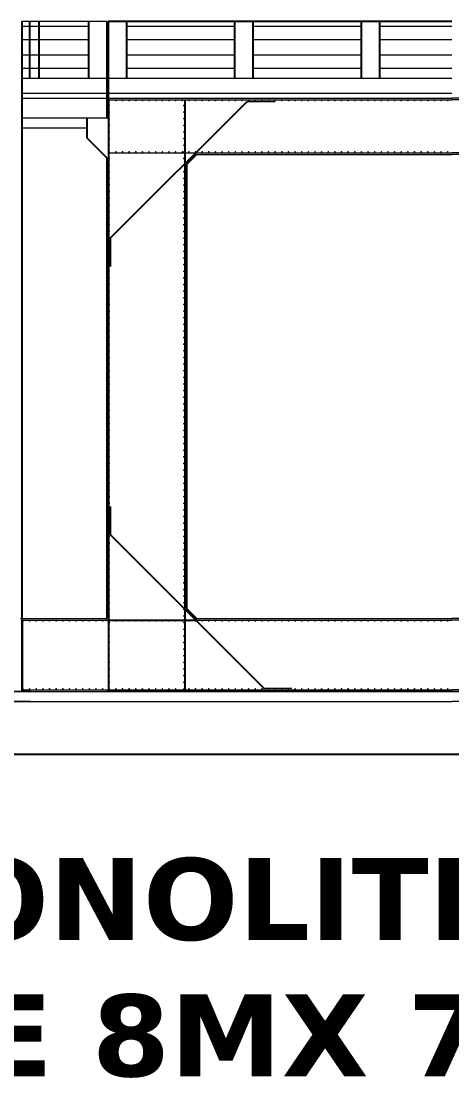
# Model space of a CAD drawing. Header units: millimetres. Extents: x -237855 to 12979, y -14991 to 144223.
# Drawn here: x -3836 to 2654, y 128283 to 144223 of the extents above; entities that cross this region are included whole.
import ezdxf

# ---------------------------------------------------------------- set-up
doc = ezdxf.new("R2010")
doc.units = ezdxf.units.MM
doc.header["$MEASUREMENT"] = 0
doc.layers.add('S TEXT', color=7, linetype='Continuous', lineweight=20)
doc.styles.get("Standard").update_dxf_attribs({"font": 'dutchb.ttf'})
doc.dimstyles.new('ISO-25', dxfattribs={"dimtxt": 1000, "dimasz": 1000, "dimexe": 1.25, "dimexo": 0.625, "dimtad": 0, "dimtxsty": 'Standard', "dimcen": 75, "dimadec": 0, "dimazin": 0, "dimtfac": 1, "dimtmove": 0, "dimatfit": 2, "dimfxl": 0, "dimarcsym": 0})

# ---------------------------------------------------------------- blocks, each defined once
blk = doc.blocks.new('*D19')
at = {"color": 0, "lineweight": -2}
for p, q in [((9154, 134627), (9154, 133162)), ((-29846, 133527), (-29846, 133162)), ((-28846, 133163), (-12128, 133163)), ((8154, 133163), (-8565, 133163))]:
    blk.add_line(p, q, dxfattribs=at)
at = {"color": 0}
for points in [[(-28846, 133330), (-28846, 132996), (-29846, 133163)], [(8154, 133330), (8154, 132996), (9154, 133163)]]:
    blk.add_solid(points, dxfattribs=at)
at = {"layer": 'Defpoints', "color": 0}
for p in [(9154, 134627), (-29846, 133527), (9154, 133163)]:
    blk.add_point(p, dxfattribs=at)
at = {"color": 0, "insert": (-10346, 133163), "char_height": 1000, "attachment_point": 5}
blk.add_mtext('39000', dxfattribs=at)

msp = doc.modelspace()

# ---------------------------------------------------------------- linework, layer by layer
for p, q in [((-3826.35978, 144222.84854), (-3826.35988, 134112.84854)), ((-3708.85978, 144222.84854), (-3708.85979, 143362.84854)), ((-3571.35978, 144222.84854), (-3571.35979, 143362.84854)), ((-2821.35978, 144222.84854), (-2821.35979, 143362.84854)), ((-2546.35978, 144222.84854), (-2546.35979, 142762.84854)), ((-2526.35978, 144222.84854), (-2526.35979, 142762.84854)), ((-2526.35978, 144222.84854), (2653.64022, 144222.84854)), ((-2251.35978, 144222.84854), (-2251.35979, 143362.84854)), ((-619.35978, 144222.84852), (-619.35979, 143362.84853)), ((-344.35978, 144222.84852), (-344.35979, 143362.84852)), ((1287.64022, 144222.8485), (1287.64021, 143362.84851)), ((1562.64022, 144222.8485), (1562.64021, 143362.8485)), ((-2521.35979, 143025.34854), (-2521.35988, 134137.84854)), ((-2496.35981, 140948.20388), (-431.71513, 143012.84854)), ((-1371.35979, 143037.84854), (-1371.35988, 134137.84854)), ((-2846.35979, 142762.84854), (-2846.3598, 142462.84854)), ((-2846.3598, 142462.84854), (-2546.3598, 142162.84854)), ((-1346.3598, 142062.84854), (-1196.3598, 142212.84854)), ((-2546.3598, 142162.84854), (-2546.35987, 135212.84854)), ((-1346.3598, 142062.84854), (-1346.35987, 135362.84854)), ((-2496.35981, 140948.20388), (-2496.35982, 140523.93981)), ((-2496.35985, 136901.75727), (-2496.35986, 136477.4932)), ((-2496.35986, 136477.4932), (-181.71522, 134162.84854)), ((-1346.35987, 135362.84854), (-1196.35987, 135212.84854)), ((-3821.35987, 135175.34854), (-3821.35988, 134150.34854)), ((-2546.35987, 135187.84854), (-1196.35987, 135187.84854))]:
    msp.add_line(p, q)
at = {"const_width": 12.5}
for points in [[(-2515.10979, 143025.34854, 1), (-2502.60979, 143025.34854, 1)], [(-2415.10979, 143025.34854, 1), (-2402.60979, 143025.34854, 1)], [(-2315.10979, 143025.34854, 1), (-2302.60979, 143025.34854, 1)], [(-2215.10979, 143025.34854, 1), (-2202.60979, 143025.34854, 1)], [(-2115.10979, 143025.34854, 1), (-2102.60979, 143025.34854, 1)], [(-2015.10979, 143025.34854, 1), (-2002.60979, 143025.34854, 1)], [(-1915.10979, 143025.34854, 1), (-1902.60979, 143025.34854, 1)], [(-1815.10979, 143025.34854, 1), (-1802.60979, 143025.34854, 1)], [(-1715.10979, 143025.34854, 1), (-1702.60979, 143025.34854, 1)], [(-1615.10979, 143025.34854, 1), (-1602.60979, 143025.34854, 1)], [(-1515.10979, 143025.34854, 1), (-1502.60979, 143025.34854, 1)], [(-1415.10979, 143025.34854, 1), (-1402.60979, 143025.34854, 1)], [(-1315.10979, 143025.34854, 1), (-1302.60979, 143025.34854, 1)], [(-1215.10979, 143025.34854, 1), (-1202.60979, 143025.34854, 1)], [(-1115.10979, 143025.34854, 1), (-1102.60979, 143025.34854, 1)], [(-1015.10979, 143025.34854, 1), (-1002.60979, 143025.34854, 1)], [(-915.10979, 143025.34854, 1), (-902.60979, 143025.34854, 1)], [(-815.10979, 143025.34854, 1), (-802.60979, 143025.34854, 1)], [(-715.10979, 143025.34854, 1), (-702.60979, 143025.34854, 1)], [(-615.10979, 143025.34854, 1), (-602.60979, 143025.34854, 1)], [(-515.10979, 143025.34854, 1), (-502.60979, 143025.34854, 1)], [(-415.10979, 143025.34854, 1), (-402.60979, 143025.34854, 1)], [(-315.10979, 143025.34854, 1), (-302.60979, 143025.34854, 1)], [(-215.10979, 143025.34854, 1), (-202.60979, 143025.34854, 1)], [(-115.10979, 143025.34854, 1), (-102.60979, 143025.34854, 1)], [(-15.10979, 143025.34854, 1), (-2.60979, 143025.34854, 1)], [(84.89021, 143025.34854, 1), (97.39021, 143025.34854, 1)], [(184.89021, 143025.34854, 1), (197.39021, 143025.34854, 1)], [(284.89021, 143025.34854, 1), (297.39021, 143025.34854, 1)], [(384.89021, 143025.34854, 1), (397.39021, 143025.34854, 1)], [(484.89021, 143025.34854, 1), (497.39021, 143025.34854, 1)], [(584.89021, 143025.34854, 1), (597.39021, 143025.34854, 1)], [(684.89021, 143025.34854, 1), (697.39021, 143025.34854, 1)], [(784.89021, 143025.34854, 1), (797.39021, 143025.34854, 1)], [(884.89021, 143025.34854, 1), (897.39021, 143025.34854, 1)], [(984.89021, 143025.34854, 1), (997.39021, 143025.34854, 1)], [(1084.89021, 143025.34854, 1), (1097.39021, 143025.34854, 1)], [(1184.89021, 143025.34854, 1), (1197.39021, 143025.34854, 1)], [(1284.89021, 143025.34854, 1), (1297.39021, 143025.34854, 1)], [(1384.89021, 143025.34854, 1), (1397.39021, 143025.34854, 1)], [(1484.89021, 143025.34854, 1), (1497.39021, 143025.34854, 1)], [(1584.89021, 143025.34854, 1), (1597.39021, 143025.34854, 1)], [(1684.89021, 143025.34854, 1), (1697.39021, 143025.34854, 1)], [(1784.89021, 143025.34854, 1), (1797.39021, 143025.34854, 1)], [(1884.89021, 143025.34854, 1), (1897.39021, 143025.34854, 1)], [(1984.89021, 143025.34854, 1), (1997.39021, 143025.34854, 1)], [(2084.89021, 143025.34854, 1), (2097.39021, 143025.34854, 1)], [(2184.89021, 143025.34854, 1), (2197.39021, 143025.34854, 1)], [(2284.89021, 143025.34854, 1), (2297.39021, 143025.34854, 1)], [(2384.89021, 143025.34854, 1), (2397.39021, 143025.34854, 1)], [(2484.89021, 143025.34854, 1), (2497.39021, 143025.34854, 1)], [(2584.89021, 143025.34854, 1), (2597.39021, 143025.34854, 1)], [(-2515.10988, 142950.34854, 1), (-2502.60988, 142950.34854, 1)], [(-2515.10988, 142850.34854, 1), (-2502.60988, 142850.34854, 1)], [(-1390.10988, 142950.34854, 1), (-1377.60988, 142950.34854, 1)], [(-1390.10988, 142850.34854, 1), (-1377.60988, 142850.34854, 1)], [(-2515.10988, 142750.34854, 1), (-2502.60988, 142750.34854, 1)], [(-2515.10988, 142650.34854, 1), (-2502.60988, 142650.34854, 1)], [(-1390.10988, 142750.34854, 1), (-1377.60988, 142750.34854, 1)], [(-1390.10988, 142650.34854, 1), (-1377.60988, 142650.34854, 1)], [(-2515.10988, 142550.34854, 1), (-2502.60988, 142550.34854, 1)], [(-1390.10988, 142550.34854, 1), (-1377.60988, 142550.34854, 1)], [(-2515.10988, 142450.34854, 1), (-2502.60988, 142450.34854, 1)], [(-2515.10988, 142350.34854, 1), (-2502.60988, 142350.34854, 1)], [(-1390.10988, 142450.34854, 1), (-1377.60988, 142450.34854, 1)], [(-1390.10988, 142350.34854, 1), (-1377.60988, 142350.34854, 1)], [(-2515.10988, 142250.34854, 1), (-2502.60988, 142250.34854, 1)], [(-2515.1098, 142250.34854, 1), (-2502.6098, 142250.34854, 1)], [(-2415.10988, 142250.34854, 1), (-2402.60988, 142250.34854, 1)], [(-2315.10988, 142250.34854, 1), (-2302.60988, 142250.34854, 1)], [(-2215.10988, 142250.34854, 1), (-2202.60988, 142250.34854, 1)], [(-2115.10988, 142250.34854, 1), (-2102.60988, 142250.34854, 1)], [(-2015.10988, 142250.34854, 1), (-2002.60988, 142250.34854, 1)], [(-1915.10988, 142250.34854, 1), (-1902.60988, 142250.34854, 1)], [(-1815.10988, 142250.34854, 1), (-1802.60988, 142250.34854, 1)], [(-1715.10988, 142250.34854, 1), (-1702.60988, 142250.34854, 1)], [(-1615.10988, 142250.34854, 1), (-1602.60988, 142250.34854, 1)], [(-1515.10988, 142250.34854, 1), (-1502.60988, 142250.34854, 1)], [(-1415.10988, 142250.34854, 1), (-1402.60988, 142250.34854, 1)], [(-1390.10988, 142250.34854, 1), (-1377.60988, 142250.34854, 1)], [(-1315.10988, 142250.34854, 1), (-1302.60988, 142250.34854, 1)], [(-1215.10988, 142250.34854, 1), (-1202.60988, 142250.34854, 1)], [(-1115.10988, 142250.34854, 1), (-1102.60988, 142250.34854, 1)], [(-1015.10988, 142250.34854, 1), (-1002.60988, 142250.34854, 1)], [(-915.10988, 142250.34854, 1), (-902.60988, 142250.34854, 1)], [(-815.10988, 142250.34854, 1), (-802.60988, 142250.34854, 1)], [(-715.10988, 142250.34854, 1), (-702.60988, 142250.34854, 1)], [(-615.10988, 142250.34854, 1), (-602.60988, 142250.34854, 1)], [(-515.10988, 142250.34854, 1), (-502.60988, 142250.34854, 1)], [(-415.10988, 142250.34854, 1), (-402.60988, 142250.34854, 1)], [(-315.10988, 142250.34854, 1), (-302.60988, 142250.34854, 1)], [(-215.10988, 142250.34854, 1), (-202.60988, 142250.34854, 1)], [(-115.10988, 142250.34854, 1), (-102.60988, 142250.34854, 1)], [(-15.10988, 142250.34854, 1), (-2.60988, 142250.34854, 1)], [(84.89012, 142250.34854, 1), (97.39012, 142250.34854, 1)], [(184.89012, 142250.34854, 1), (197.39012, 142250.34854, 1)], [(284.89012, 142250.34854, 1), (297.39012, 142250.34854, 1)], [(384.89012, 142250.34854, 1), (397.39012, 142250.34854, 1)], [(484.89012, 142250.34854, 1), (497.39012, 142250.34854, 1)], [(584.89012, 142250.34854, 1), (597.39012, 142250.34854, 1)], [(684.89012, 142250.34854, 1), (697.39012, 142250.34854, 1)], [(784.89012, 142250.34854, 1), (797.39012, 142250.34854, 1)], [(884.89012, 142250.34854, 1), (897.39012, 142250.34854, 1)], [(984.89012, 142250.34854, 1), (997.39012, 142250.34854, 1)], [(1084.89012, 142250.34854, 1), (1097.39012, 142250.34854, 1)], [(1184.89012, 142250.34854, 1), (1197.39012, 142250.34854, 1)], [(1284.89012, 142250.34854, 1), (1297.39012, 142250.34854, 1)], [(1384.89012, 142250.34854, 1), (1397.39012, 142250.34854, 1)], [(1484.89012, 142250.34854, 1), (1497.39012, 142250.34854, 1)], [(1584.89012, 142250.34854, 1), (1597.39012, 142250.34854, 1)], [(1684.89012, 142250.34854, 1), (1697.39012, 142250.34854, 1)], [(1784.89012, 142250.34854, 1), (1797.39012, 142250.34854, 1)], [(1884.89012, 142250.34854, 1), (1897.39012, 142250.34854, 1)], [(1984.89012, 142250.34854, 1), (1997.39012, 142250.34854, 1)], [(2084.89012, 142250.34854, 1), (2097.39012, 142250.34854, 1)], [(2184.89012, 142250.34854, 1), (2197.39012, 142250.34854, 1)], [(2284.89012, 142250.34854, 1), (2297.39012, 142250.34854, 1)], [(2384.89012, 142250.34854, 1), (2397.39012, 142250.34854, 1)], [(2484.89012, 142250.34854, 1), (2497.39012, 142250.34854, 1)], [(2584.89012, 142250.34854, 1), (2597.39012, 142250.34854, 1)], [(-2515.10988, 142150.34854, 1), (-2502.60988, 142150.34854, 1)], [(-2515.10988, 142050.34854, 1), (-2502.60988, 142050.34854, 1)], [(-1390.10988, 142150.34854, 1), (-1377.60988, 142150.34854, 1)], [(-1390.10988, 142050.34854, 1), (-1377.60988, 142050.34854, 1)], [(-2515.10988, 141950.34854, 1), (-2502.60988, 141950.34854, 1)], [(-2515.10988, 141850.34854, 1), (-2502.60988, 141850.34854, 1)], [(-1390.10988, 141950.34854, 1), (-1377.60988, 141950.34854, 1)], [(-1390.10988, 141850.34854, 1), (-1377.60988, 141850.34854, 1)], [(-2515.10988, 141750.34854, 1), (-2502.60988, 141750.34854, 1)], [(-1390.10988, 141750.34854, 1), (-1377.60988, 141750.34854, 1)], [(-2515.10988, 141650.34854, 1), (-2502.60988, 141650.34854, 1)], [(-2515.10988, 141550.34854, 1), (-2502.60988, 141550.34854, 1)], [(-1390.10988, 141650.34854, 1), (-1377.60988, 141650.34854, 1)], [(-1390.10988, 141550.34854, 1), (-1377.60988, 141550.34854, 1)], [(-2515.10988, 141450.34854, 1), (-2502.60988, 141450.34854, 1)], [(-1390.10988, 141450.34854, 1), (-1377.60988, 141450.34854, 1)], [(-2515.10988, 141350.34854, 1), (-2502.60988, 141350.34854, 1)], [(-2515.10988, 141250.34854, 1), (-2502.60988, 141250.34854, 1)], [(-1390.10988, 141350.34854, 1), (-1377.60988, 141350.34854, 1)], [(-1390.10988, 141250.34854, 1), (-1377.60988, 141250.34854, 1)], [(-2515.10988, 141150.34854, 1), (-2502.60988, 141150.34854, 1)], [(-1390.10988, 141150.34854, 1), (-1377.60988, 141150.34854, 1)], [(-2515.10988, 141050.34854, 1), (-2502.60988, 141050.34854, 1)], [(-2515.10988, 140950.34854, 1), (-2502.60988, 140950.34854, 1)], [(-1390.10988, 141050.34854, 1), (-1377.60988, 141050.34854, 1)], [(-1390.10988, 140950.34854, 1), (-1377.60988, 140950.34854, 1)], [(-2515.10988, 140850.34854, 1), (-2502.60988, 140850.34854, 1)], [(-2515.10988, 140750.34854, 1), (-2502.60988, 140750.34854, 1)], [(-1390.10988, 140850.34854, 1), (-1377.60988, 140850.34854, 1)], [(-1390.10988, 140750.34854, 1), (-1377.60988, 140750.34854, 1)], [(-2515.10988, 140650.34854, 1), (-2502.60988, 140650.34854, 1)], [(-1390.10988, 140650.34854, 1), (-1377.60988, 140650.34854, 1)], [(-2515.10988, 140550.34854, 1), (-2502.60988, 140550.34854, 1)], [(-2515.10988, 140450.34854, 1), (-2502.60988, 140450.34854, 1)], [(-1390.10988, 140550.34854, 1), (-1377.60988, 140550.34854, 1)], [(-1390.10988, 140450.34854, 1), (-1377.60988, 140450.34854, 1)], [(-2515.10988, 140350.34854, 1), (-2502.60988, 140350.34854, 1)], [(-1390.10988, 140350.34854, 1), (-1377.60988, 140350.34854, 1)], [(-2515.10988, 140250.34854, 1), (-2502.60988, 140250.34854, 1)], [(-2515.10988, 140150.34854, 1), (-2502.60988, 140150.34854, 1)], [(-1390.10988, 140250.34854, 1), (-1377.60988, 140250.34854, 1)], [(-1390.10988, 140150.34854, 1), (-1377.60988, 140150.34854, 1)], [(-2515.10988, 140050.34854, 1), (-2502.60988, 140050.34854, 1)], [(-2515.10988, 139950.34854, 1), (-2502.60988, 139950.34854, 1)], [(-1390.10988, 140050.34854, 1), (-1377.60988, 140050.34854, 1)], [(-1390.10988, 139950.34854, 1), (-1377.60988, 139950.34854, 1)], [(-2515.10988, 139850.34854, 1), (-2502.60988, 139850.34854, 1)], [(-1390.10988, 139850.34854, 1), (-1377.60988, 139850.34854, 1)], [(-2515.10988, 139750.34854, 1), (-2502.60988, 139750.34854, 1)], [(-2515.10988, 139650.34854, 1), (-2502.60988, 139650.34854, 1)], [(-1390.10988, 139750.34854, 1), (-1377.60988, 139750.34854, 1)], [(-1390.10988, 139650.34854, 1), (-1377.60988, 139650.34854, 1)], [(-2515.10988, 139550.34854, 1), (-2502.60988, 139550.34854, 1)], [(-1390.10988, 139550.34854, 1), (-1377.60988, 139550.34854, 1)], [(-2515.10988, 139450.34854, 1), (-2502.60988, 139450.34854, 1)], [(-2515.10988, 139350.34854, 1), (-2502.60988, 139350.34854, 1)], [(-1390.10988, 139450.34854, 1), (-1377.60988, 139450.34854, 1)], [(-1390.10988, 139350.34854, 1), (-1377.60988, 139350.34854, 1)], [(-2515.10988, 139250.34854, 1), (-2502.60988, 139250.34854, 1)], [(-2515.10988, 139150.34854, 1), (-2502.60988, 139150.34854, 1)], [(-1390.10988, 139250.34854, 1), (-1377.60988, 139250.34854, 1)], [(-1390.10988, 139150.34854, 1), (-1377.60988, 139150.34854, 1)], [(-2515.10988, 139050.34854, 1), (-2502.60988, 139050.34854, 1)], [(-1390.10988, 139050.34854, 1), (-1377.60988, 139050.34854, 1)], [(-2515.10988, 138950.34854, 1), (-2502.60988, 138950.34854, 1)], [(-2515.10988, 138850.34854, 1), (-2502.60988, 138850.34854, 1)], [(-1390.10988, 138950.34854, 1), (-1377.60988, 138950.34854, 1)], [(-1390.10988, 138850.34854, 1), (-1377.60988, 138850.34854, 1)], [(-2515.10988, 138750.34854, 1), (-2502.60988, 138750.34854, 1)], [(-1390.10988, 138750.34854, 1), (-1377.60988, 138750.34854, 1)], [(-2515.10988, 138650.34854, 1), (-2502.60988, 138650.34854, 1)], [(-2515.10988, 138550.34854, 1), (-2502.60988, 138550.34854, 1)], [(-1390.10988, 138650.34854, 1), (-1377.60988, 138650.34854, 1)], [(-1390.10988, 138550.34854, 1), (-1377.60988, 138550.34854, 1)], [(-2515.10988, 138450.34854, 1), (-2502.60988, 138450.34854, 1)], [(-2515.10988, 138350.34854, 1), (-2502.60988, 138350.34854, 1)], [(-1390.10988, 138450.34854, 1), (-1377.60988, 138450.34854, 1)], [(-1390.10988, 138350.34854, 1), (-1377.60988, 138350.34854, 1)], [(-2515.10988, 138250.34854, 1), (-2502.60988, 138250.34854, 1)], [(-1390.10988, 138250.34854, 1), (-1377.60988, 138250.34854, 1)], [(-2515.10988, 138150.34854, 1), (-2502.60988, 138150.34854, 1)], [(-2515.10988, 138050.34854, 1), (-2502.60988, 138050.34854, 1)], [(-1390.10988, 138150.34854, 1), (-1377.60988, 138150.34854, 1)], [(-1390.10988, 138050.34854, 1), (-1377.60988, 138050.34854, 1)], [(-2515.10988, 137950.34854, 1), (-2502.60988, 137950.34854, 1)], [(-1390.10988, 137950.34854, 1), (-1377.60988, 137950.34854, 1)], [(-2515.10988, 137850.34854, 1), (-2502.60988, 137850.34854, 1)], [(-2515.10988, 137750.34854, 1), (-2502.60988, 137750.34854, 1)], [(-1390.10988, 137850.34854, 1), (-1377.60988, 137850.34854, 1)], [(-1390.10988, 137750.34854, 1), (-1377.60988, 137750.34854, 1)], [(-2515.10988, 137650.34854, 1), (-2502.60988, 137650.34854, 1)], [(-2515.10988, 137550.34854, 1), (-2502.60988, 137550.34854, 1)], [(-1390.10988, 137650.34854, 1), (-1377.60988, 137650.34854, 1)], [(-1390.10988, 137550.34854, 1), (-1377.60988, 137550.34854, 1)], [(-2515.10988, 137450.34854, 1), (-2502.60988, 137450.34854, 1)], [(-1390.10988, 137450.34854, 1), (-1377.60988, 137450.34854, 1)], [(-2515.10988, 137350.34854, 1), (-2502.60988, 137350.34854, 1)], [(-2515.10988, 137250.34854, 1), (-2502.60988, 137250.34854, 1)], [(-1390.10988, 137350.34854, 1), (-1377.60988, 137350.34854, 1)], [(-1390.10988, 137250.34854, 1), (-1377.60988, 137250.34854, 1)], [(-2515.10988, 137150.34854, 1), (-2502.60988, 137150.34854, 1)], [(-1390.10988, 137150.34854, 1), (-1377.60988, 137150.34854, 1)], [(-2515.10988, 137050.34854, 1), (-2502.60988, 137050.34854, 1)], [(-2515.10988, 136950.34854, 1), (-2502.60988, 136950.34854, 1)], [(-1390.10988, 137050.34854, 1), (-1377.60988, 137050.34854, 1)], [(-1390.10988, 136950.34854, 1), (-1377.60988, 136950.34854, 1)], [(-2515.10988, 136850.34854, 1), (-2502.60988, 136850.34854, 1)], [(-2515.10988, 136750.34854, 1), (-2502.60988, 136750.34854, 1)], [(-1390.10988, 136850.34854, 1), (-1377.60988, 136850.34854, 1)], [(-1390.10988, 136750.34854, 1), (-1377.60988, 136750.34854, 1)], [(-2515.10988, 136650.34854, 1), (-2502.60988, 136650.34854, 1)], [(-1390.10988, 136650.34854, 1), (-1377.60988, 136650.34854, 1)], [(-2515.10988, 136550.34854, 1), (-2502.60988, 136550.34854, 1)], [(-2515.10988, 136450.34854, 1), (-2502.60988, 136450.34854, 1)], [(-1390.10988, 136550.34854, 1), (-1377.60988, 136550.34854, 1)], [(-1390.10988, 136450.34854, 1), (-1377.60988, 136450.34854, 1)], [(-2515.10988, 136350.34854, 1), (-2502.60988, 136350.34854, 1)], [(-1390.10988, 136350.34854, 1), (-1377.60988, 136350.34854, 1)], [(-2515.10988, 136250.34854, 1), (-2502.60988, 136250.34854, 1)], [(-2515.10988, 136150.34854, 1), (-2502.60988, 136150.34854, 1)], [(-1390.10988, 136250.34854, 1), (-1377.60988, 136250.34854, 1)], [(-1390.10988, 136150.34854, 1), (-1377.60988, 136150.34854, 1)], [(-2515.10988, 136050.34854, 1), (-2502.60988, 136050.34854, 1)], [(-1390.10988, 136050.34854, 1), (-1377.60988, 136050.34854, 1)], [(-2515.10988, 135950.34854, 1), (-2502.60988, 135950.34854, 1)], [(-2515.10988, 135850.34854, 1), (-2502.60988, 135850.34854, 1)], [(-1390.10988, 135950.34854, 1), (-1377.60988, 135950.34854, 1)], [(-1390.10988, 135850.34854, 1), (-1377.60988, 135850.34854, 1)], [(-2515.10988, 135750.34854, 1), (-2502.60988, 135750.34854, 1)], [(-2515.10988, 135650.34854, 1), (-2502.60988, 135650.34854, 1)], [(-1390.10988, 135750.34854, 1), (-1377.60988, 135750.34854, 1)], [(-1390.10988, 135650.34854, 1), (-1377.60988, 135650.34854, 1)], [(-2515.10988, 135550.34854, 1), (-2502.60988, 135550.34854, 1)], [(-1390.10988, 135550.34854, 1), (-1377.60988, 135550.34854, 1)], [(-2515.10988, 135450.34854, 1), (-2502.60988, 135450.34854, 1)], [(-2515.10988, 135350.34854, 1), (-2502.60988, 135350.34854, 1)], [(-1390.10988, 135450.34854, 1), (-1377.60988, 135450.34854, 1)], [(-1390.10988, 135350.34854, 1), (-1377.60988, 135350.34854, 1)], [(-3815.10987, 135175.34854, 1), (-3802.60987, 135175.34854, 1)], [(-3715.10987, 135175.34854, 1), (-3702.60987, 135175.34854, 1)], [(-3615.10987, 135175.34854, 1), (-3602.60987, 135175.34854, 1)], [(-3515.10987, 135175.34854, 1), (-3502.60987, 135175.34854, 1)], [(-3415.10987, 135175.34854, 1), (-3402.60987, 135175.34854, 1)], [(-3315.10987, 135175.34854, 1), (-3302.60987, 135175.34854, 1)], [(-3215.10987, 135175.34854, 1), (-3202.60987, 135175.34854, 1)], [(-3115.10987, 135175.34854, 1), (-3102.60987, 135175.34854, 1)], [(-3015.10987, 135175.34854, 1), (-3002.60987, 135175.34854, 1)], [(-2915.10987, 135175.34854, 1), (-2902.60987, 135175.34854, 1)], [(-2815.10987, 135175.34854, 1), (-2802.60987, 135175.34854, 1)], [(-2715.10987, 135175.34854, 1), (-2702.60987, 135175.34854, 1)], [(-2615.10987, 135175.34854, 1), (-2602.60987, 135175.34854, 1)], [(-2515.10988, 135250.34854, 1), (-2502.60988, 135250.34854, 1)], [(-2515.10987, 135175.34854, 1), (-2502.60987, 135175.34854, 1)], [(-2415.10987, 135175.34854, 1), (-2402.60987, 135175.34854, 1)], [(-2315.10987, 135175.34854, 1), (-2302.60987, 135175.34854, 1)], [(-2215.10987, 135175.34854, 1), (-2202.60987, 135175.34854, 1)], [(-2115.10987, 135175.34854, 1), (-2102.60987, 135175.34854, 1)], [(-2015.10987, 135175.34854, 1), (-2002.60987, 135175.34854, 1)], [(-1915.10987, 135175.34854, 1), (-1902.60987, 135175.34854, 1)], [(-1815.10987, 135175.34854, 1), (-1802.60987, 135175.34854, 1)], [(-1715.10987, 135175.34854, 1), (-1702.60987, 135175.34854, 1)], [(-1615.10987, 135175.34854, 1), (-1602.60987, 135175.34854, 1)], [(-1515.10987, 135175.34854, 1), (-1502.60987, 135175.34854, 1)], [(-1415.10987, 135175.34854, 1), (-1402.60987, 135175.34854, 1)], [(-1390.10988, 135250.34854, 1), (-1377.60988, 135250.34854, 1)], [(-1315.10987, 135175.34854, 1), (-1302.60987, 135175.34854, 1)], [(-1215.10987, 135175.34854, 1), (-1202.60987, 135175.34854, 1)], [(-1115.10987, 135175.34854, 1), (-1102.60987, 135175.34854, 1)], [(-1015.10987, 135175.34854, 1), (-1002.60987, 135175.34854, 1)], [(-915.10987, 135175.34854, 1), (-902.60987, 135175.34854, 1)], [(-815.10987, 135175.34854, 1), (-802.60987, 135175.34854, 1)], [(-715.10987, 135175.34854, 1), (-702.60987, 135175.34854, 1)], [(-615.10987, 135175.34854, 1), (-602.60987, 135175.34854, 1)], [(-515.10987, 135175.34854, 1), (-502.60987, 135175.34854, 1)], [(-415.10987, 135175.34854, 1), (-402.60987, 135175.34854, 1)], [(-315.10987, 135175.34854, 1), (-302.60987, 135175.34854, 1)], [(-215.10987, 135175.34854, 1), (-202.60987, 135175.34854, 1)], [(-115.10987, 135175.34854, 1), (-102.60987, 135175.34854, 1)], [(-15.10987, 135175.34854, 1), (-2.60987, 135175.34854, 1)], [(84.89013, 135175.34854, 1), (97.39013, 135175.34854, 1)], [(184.89013, 135175.34854, 1), (197.39013, 135175.34854, 1)], [(284.89013, 135175.34854, 1), (297.39013, 135175.34854, 1)], [(384.89013, 135175.34854, 1), (397.39013, 135175.34854, 1)], [(484.89013, 135175.34854, 1), (497.39013, 135175.34854, 1)], [(584.89013, 135175.34854, 1), (597.39013, 135175.34854, 1)], [(684.89013, 135175.34854, 1), (697.39013, 135175.34854, 1)], [(784.89013, 135175.34854, 1), (797.39013, 135175.34854, 1)], [(884.89013, 135175.34854, 1), (897.39013, 135175.34854, 1)], [(984.89013, 135175.34854, 1), (997.39013, 135175.34854, 1)], [(1084.89013, 135175.34854, 1), (1097.39013, 135175.34854, 1)], [(1184.89013, 135175.34854, 1), (1197.39013, 135175.34854, 1)], [(1284.89013, 135175.34854, 1), (1297.39013, 135175.34854, 1)], [(1384.89013, 135175.34854, 1), (1397.39013, 135175.34854, 1)], [(1484.89013, 135175.34854, 1), (1497.39013, 135175.34854, 1)], [(1584.89013, 135175.34854, 1), (1597.39013, 135175.34854, 1)], [(1684.89013, 135175.34854, 1), (1697.39013, 135175.34854, 1)], [(1784.89013, 135175.34854, 1), (1797.39013, 135175.34854, 1)], [(1884.89013, 135175.34854, 1), (1897.39013, 135175.34854, 1)], [(1984.89013, 135175.34854, 1), (1997.39013, 135175.34854, 1)], [(2084.89013, 135175.34854, 1), (2097.39013, 135175.34854, 1)], [(2184.89013, 135175.34854, 1), (2197.39013, 135175.34854, 1)], [(2284.89013, 135175.34854, 1), (2297.39013, 135175.34854, 1)], [(2384.89013, 135175.34854, 1), (2397.39013, 135175.34854, 1)], [(2484.89013, 135175.34854, 1), (2497.39013, 135175.34854, 1)], [(2584.89013, 135175.34854, 1), (2597.39013, 135175.34854, 1)], [(-2515.10988, 135150.34854, 1), (-2502.60988, 135150.34854, 1)], [(-2515.10988, 135050.34854, 1), (-2502.60988, 135050.34854, 1)], [(-1390.10988, 135150.34854, 1), (-1377.60988, 135150.34854, 1)], [(-1390.10988, 135050.34854, 1), (-1377.60988, 135050.34854, 1)], [(-2515.10988, 134950.34854, 1), (-2502.60988, 134950.34854, 1)], [(-2515.10988, 134850.34854, 1), (-2502.60988, 134850.34854, 1)], [(-1390.10988, 134950.34854, 1), (-1377.60988, 134950.34854, 1)], [(-1390.10988, 134850.34854, 1), (-1377.60988, 134850.34854, 1)], [(-2515.10988, 134750.34854, 1), (-2502.60988, 134750.34854, 1)], [(-1390.10988, 134750.34854, 1), (-1377.60988, 134750.34854, 1)], [(-2515.10988, 134650.34854, 1), (-2502.60988, 134650.34854, 1)], [(-2515.10988, 134550.34854, 1), (-2502.60988, 134550.34854, 1)], [(-1390.10988, 134650.34854, 1), (-1377.60988, 134650.34854, 1)], [(-1390.10988, 134550.34854, 1), (-1377.60988, 134550.34854, 1)], [(-2515.10988, 134450.34854, 1), (-2502.60988, 134450.34854, 1)], [(-1390.10988, 134450.34854, 1), (-1377.60988, 134450.34854, 1)], [(-2515.10988, 134350.34854, 1), (-2502.60988, 134350.34854, 1)], [(-2515.10988, 134250.34854, 1), (-2502.60988, 134250.34854, 1)], [(-1390.10988, 134350.34854, 1), (-1377.60988, 134350.34854, 1)], [(-1390.10988, 134250.34854, 1), (-1377.60988, 134250.34854, 1)], [(-3815.10988, 134150.34854, 1), (-3802.60988, 134150.34854, 1)], [(-3715.10988, 134150.34854, 1), (-3702.60988, 134150.34854, 1)], [(-3615.10988, 134150.34854, 1), (-3602.60988, 134150.34854, 1)], [(-3515.10988, 134150.34854, 1), (-3502.60988, 134150.34854, 1)], [(-3415.10988, 134150.34854, 1), (-3402.60988, 134150.34854, 1)], [(-3315.10988, 134150.34854, 1), (-3302.60988, 134150.34854, 1)], [(-3215.10988, 134150.34854, 1), (-3202.60988, 134150.34854, 1)], [(-3115.10988, 134150.34854, 1), (-3102.60988, 134150.34854, 1)], [(-3015.10988, 134150.34854, 1), (-3002.60988, 134150.34854, 1)], [(-2915.10988, 134150.34854, 1), (-2902.60988, 134150.34854, 1)], [(-2815.10988, 134150.34854, 1), (-2802.60988, 134150.34854, 1)], [(-2715.10988, 134150.34854, 1), (-2702.60988, 134150.34854, 1)], [(-2615.10988, 134150.34854, 1), (-2602.60988, 134150.34854, 1)], [(-2515.10988, 134150.34854, 1), (-2502.60988, 134150.34854, 1)], [(-2515.10988, 134150.34854, 1), (-2502.60988, 134150.34854, 1)], [(-2415.10988, 134150.34854, 1), (-2402.60988, 134150.34854, 1)], [(-2315.10988, 134150.34854, 1), (-2302.60988, 134150.34854, 1)], [(-2215.10988, 134150.34854, 1), (-2202.60988, 134150.34854, 1)], [(-2115.10988, 134150.34854, 1), (-2102.60988, 134150.34854, 1)], [(-2015.10988, 134150.34854, 1), (-2002.60988, 134150.34854, 1)], [(-1915.10988, 134150.34854, 1), (-1902.60988, 134150.34854, 1)], [(-1815.10988, 134150.34854, 1), (-1802.60988, 134150.34854, 1)], [(-1715.10988, 134150.34854, 1), (-1702.60988, 134150.34854, 1)], [(-1615.10988, 134150.34854, 1), (-1602.60988, 134150.34854, 1)], [(-1515.10988, 134150.34854, 1), (-1502.60988, 134150.34854, 1)], [(-1390.10988, 134150.34854, 1), (-1377.60988, 134150.34854, 1)], [(-1315.10988, 134150.34854, 1), (-1302.60988, 134150.34854, 1)], [(-1215.10988, 134150.34854, 1), (-1202.60988, 134150.34854, 1)], [(-1115.10988, 134150.34854, 1), (-1102.60988, 134150.34854, 1)], [(-1015.10988, 134150.34854, 1), (-1002.60988, 134150.34854, 1)], [(-915.10988, 134150.34854, 1), (-902.60988, 134150.34854, 1)], [(-815.10988, 134150.34854, 1), (-802.60988, 134150.34854, 1)], [(-715.10988, 134150.34854, 1), (-702.60988, 134150.34854, 1)], [(-615.10988, 134150.34854, 1), (-602.60988, 134150.34854, 1)], [(-515.10988, 134150.34854, 1), (-502.60988, 134150.34854, 1)], [(-415.10988, 134150.34854, 1), (-402.60988, 134150.34854, 1)], [(-315.10988, 134150.34854, 1), (-302.60988, 134150.34854, 1)], [(-215.10988, 134150.34854, 1), (-202.60988, 134150.34854, 1)], [(-115.10988, 134150.34854, 1), (-102.60988, 134150.34854, 1)], [(-15.10988, 134150.34854, 1), (-2.60988, 134150.34854, 1)], [(84.89012, 134150.34854, 1), (97.39012, 134150.34854, 1)], [(184.89012, 134150.34854, 1), (197.39012, 134150.34854, 1)], [(284.89012, 134150.34854, 1), (297.39012, 134150.34854, 1)], [(384.89012, 134150.34854, 1), (397.39012, 134150.34854, 1)], [(484.89012, 134150.34854, 1), (497.39012, 134150.34854, 1)], [(584.89012, 134150.34854, 1), (597.39012, 134150.34854, 1)], [(684.89012, 134150.34854, 1), (697.39012, 134150.34854, 1)], [(784.89012, 134150.34854, 1), (797.39012, 134150.34854, 1)], [(884.89012, 134150.34854, 1), (897.39012, 134150.34854, 1)], [(984.89012, 134150.34854, 1), (997.39012, 134150.34854, 1)], [(1084.89012, 134150.34854, 1), (1097.39012, 134150.34854, 1)], [(1184.89012, 134150.34854, 1), (1197.39012, 134150.34854, 1)], [(1284.89012, 134150.34854, 1), (1297.39012, 134150.34854, 1)], [(1384.89012, 134150.34854, 1), (1397.39012, 134150.34854, 1)], [(1484.89012, 134150.34854, 1), (1497.39012, 134150.34854, 1)], [(1584.89012, 134150.34854, 1), (1597.39012, 134150.34854, 1)], [(1684.89012, 134150.34854, 1), (1697.39012, 134150.34854, 1)], [(1784.89012, 134150.34854, 1), (1797.39012, 134150.34854, 1)], [(1884.89012, 134150.34854, 1), (1897.39012, 134150.34854, 1)], [(1984.89012, 134150.34854, 1), (1997.39012, 134150.34854, 1)], [(2084.89012, 134150.34854, 1), (2097.39012, 134150.34854, 1)], [(2184.89012, 134150.34854, 1), (2197.39012, 134150.34854, 1)], [(2284.89012, 134150.34854, 1), (2297.39012, 134150.34854, 1)], [(2384.89012, 134150.34854, 1), (2397.39012, 134150.34854, 1)], [(2484.89012, 134150.34854, 1), (2497.39012, 134150.34854, 1)], [(2584.89012, 134150.34854, 1), (2597.39012, 134150.34854, 1)]]:
    msp.add_lwpolyline(points, format="xyb", close=True, dxfattribs=at)
for centre, start, end in [((-2508.85979, 143025.34854), 90, 179.999999418), ((-3808.85987, 135175.34854), 90, 179.999999418), ((-3808.85988, 134150.34854), 179.999999418, 270)]:
    msp.add_arc(centre, 12.5, start, end)
at = {"layer": 'S TEXT'}
for p, q in [((-3826.35978, 144222.84854), (-2546.35978, 144222.84854)), ((-3826.35978, 144147.84854), (-2821.35978, 144147.84854)), ((-2251.35978, 144147.84854), (-619.35978, 144147.84854)), ((-344.35978, 144147.84854), (1287.64022, 144147.84854)), ((1562.64022, 144147.84854), (2653.64021, 144147.84854)), ((-3826.35978, 143947.84854), (-2821.35978, 143947.84854)), ((-2251.35978, 143947.84854), (-619.35978, 143947.84854)), ((-344.35978, 143947.84854), (1287.64022, 143947.84854)), ((1562.64022, 143947.84854), (2653.64021, 143947.84854)), ((-3826.35978, 143712.84854), (-2821.35978, 143712.84854)), ((-2251.35978, 143712.84854), (-619.35978, 143712.84854)), ((-344.35978, 143712.84854), (1287.64022, 143712.84854)), ((1562.64022, 143712.84854), (2653.64021, 143712.84854)), ((-3826.35979, 143512.84854), (-2821.35979, 143512.84854)), ((-2251.35979, 143512.84854), (-619.35979, 143512.84854)), ((-344.35979, 143512.84854), (1287.64021, 143512.84854)), ((1562.64021, 143512.84854), (2653.64021, 143512.84854)), ((-3826.35979, 143362.84854), (-2546.35979, 143362.84854)), ((-2526.35979, 143362.84854), (2653.64021, 143362.84854)), ((-3826.35979, 143137.84854), (-2546.35979, 143137.84854)), ((-2526.35979, 143137.84854), (2653.64021, 143137.84854)), ((-3826.35979, 143062.84854), (-2546.35979, 143062.84854)), ((-2526.35979, 143062.84854), (2653.64021, 143062.84854)), ((-2508.85979, 143037.84854), (2653.64021, 143037.84854)), ((-431.71513, 143012.84854), (-7.45106, 143012.84854)), ((7833.64021, 143062.84844), (2653.64021, 143062.84854)), ((7816.14021, 143037.84844), (2653.64021, 143037.84854)), ((-3826.35979, 142762.84854), (-2526.35979, 142762.84854)), ((-3826.35979, 142612.84854), (-2846.35979, 142612.84854)), ((-2521.3598, 142237.84854), (2653.6402, 142237.84854)), ((-1196.3598, 142212.84854), (2653.6402, 142212.84854)), ((7828.6402, 142237.84844), (2653.6402, 142237.84854)), ((6503.6402, 142212.84846), (2653.6402, 142212.84854)), ((-3846.35987, 135212.84854), (-2546.35987, 135212.84854)), ((-3808.85987, 135187.84854), (-2546.35987, 135187.84854)), ((-1196.35987, 135212.84854), (2653.64013, 135212.84854)), ((-1196.35987, 135187.84854), (2653.64013, 135187.84854)), ((6503.64013, 135212.84846), (2653.64013, 135212.84854)), ((6503.64013, 135187.84846), (2653.64013, 135187.84854)), ((-3696.35988, 134112.84854), (-10346.35988, 134112.84867)), ((-3996.35988, 134112.84854), (2653.64012, 134112.84854)), ((-3808.85988, 134137.84854), (2653.64012, 134137.84854)), ((2653.64012, 134112.84865), (-2546.35992, 134112.84875)), ((-181.71522, 134162.84854), (242.54885, 134162.84854)), ((9116.14012, 134137.84841), (2653.64012, 134137.84854)), ((2653.64012, 134112.84865), (7853.64015, 134112.84865)), ((9303.64012, 134112.84841), (2653.64012, 134112.84854)), ((-3696.35988, 133962.84854), (-10346.35988, 133962.84867)), ((-3996.35988, 133962.84854), (2653.64012, 133962.84854)), ((9303.64012, 133962.84841), (2653.64012, 133962.84854))]:
    msp.add_line(p, q, dxfattribs=at)

# ---------------------------------------------------------------- texts
at = {"layer": 'S TEXT', "insert": (-27151.6422, 128283.4228), "char_height": 1344, "width": 41365.3333333, "attachment_point": 7}
msp.add_mtext('{\\fVerdana|b1|i0|c0|p34;\\H0.9182x;BOX CULVERT THREE MONOLITHS OF   SINGLE CELLS EACH SIZE 8MX 7M}', dxfattribs=at)

# ---------------------------------------------------------------- dimensions: what is measured, and where the dimension line sits
dim = msp.add_linear_dim(base=(9153.64013, 133162.99816), p1=(-29846.35987, 133527.19429), p2=(9153.64013, 134627.19389), dimstyle='ISO-25')
dim.commit()
dim.dimension.update_dxf_attribs({"geometry": '*D19', "text_midpoint": (-10346.35987, 133162.99816)})

doc.saveas('drawing.dxf')
